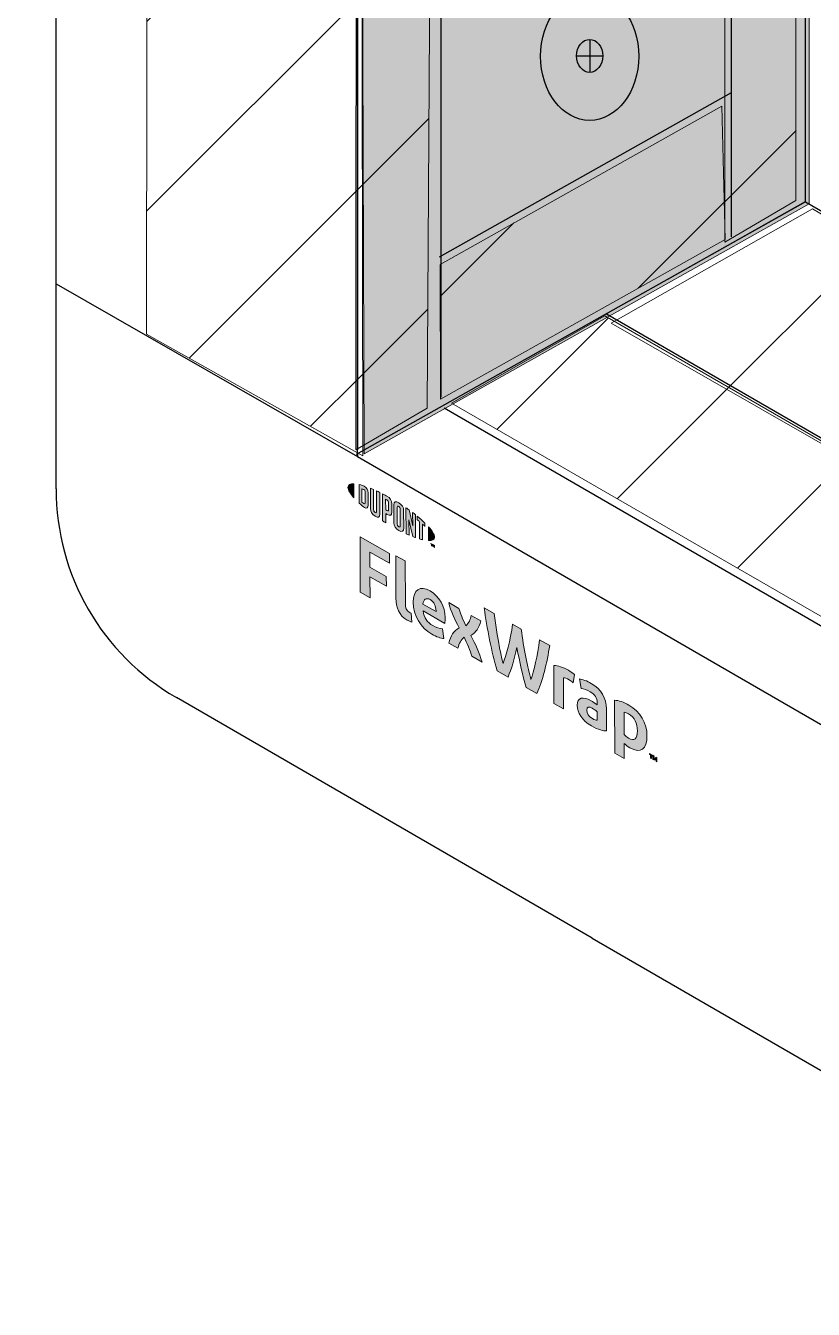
# Model space of a CAD drawing. Extents: x -1328 to 5679, y -4611 to 1603.
# Drawn here: x 4489.6 to 4548.4, y -2696.8 to -2601 of the extents above; entities that cross this region are included whole.
import ezdxf

# ---------------------------------------------------------------- set-up
doc = ezdxf.new("R2010")
doc.units = 0
doc.header["$MEASUREMENT"] = 0
for name, color, linetype, lineweight in [('G-ANNO-TTLB', 7, 'Continuous', 0), ('Layer 12', 7, 'Continuous', 0), ('TYVEK', 7, 'Continuous', 0)]:
    doc.layers.add(name, color=color, linetype=linetype, lineweight=lineweight)
pattern_1 = [(45, (0, 0), (-7.071067, 7.071069), [])]

# ---------------------------------------------------------------- blocks, each defined once
blk = doc.blocks.new('Block_166')
at = {"layer": 'TYVEK', "true_color": 0x003b71, "transparency": 33554687}
h = blk.add_hatch(color=156, dxfattribs=at)
h.dxf.hatch_style = 2
edge = h.paths.add_edge_path()
edge.add_spline(control_points=[(4514.596, -2643.265), (4514.596, -2643.265), (4514.586, -2639.124), (4514.586, -2639.124), (4514.586, -2639.124), (4516.771, -2640.379), (4516.771, -2640.379), (4516.771, -2640.379), (4516.773, -2641.1), (4516.773, -2641.1), (4516.773, -2641.1), (4515.321, -2640.267), (4515.321, -2640.267), (4515.321, -2640.267), (4515.324, -2641.391), (4515.324, -2641.391), (4515.324, -2641.391), (4516.545, -2642.092), (4516.545, -2642.092), (4516.545, -2642.092), (4516.547, -2642.814), (4516.547, -2642.814), (4516.547, -2642.814), (4515.326, -2642.113), (4515.326, -2642.113), (4515.326, -2642.113), (4515.33, -2643.686), (4515.33, -2643.686), (4515.33, -2643.686), (4514.596, -2643.265), (4514.596, -2643.265)], knot_values=[0, 0, 0, 0, 1, 1, 1, 2, 2, 2, 3, 3, 3, 4, 4, 4, 5, 5, 5, 6, 6, 6, 7, 7, 7, 8, 8, 8, 9, 9, 9, 10, 10, 10, 10], degree=3, periodic=0)
h = blk.add_hatch(color=156, dxfattribs=at)
h.dxf.hatch_style = 2
edge = h.paths.add_edge_path()
edge.add_spline(control_points=[(4517.969, -2644.109), (4517.97, -2644.428), (4518.042, -2644.641), (4518.247, -2644.759), (4518.298, -2644.788), (4518.35, -2644.812), (4518.396, -2644.826), (4518.396, -2644.826), (4518.449, -2645.5), (4518.449, -2645.5), (4518.351, -2645.468), (4518.192, -2645.401), (4518.09, -2645.342), (4517.5, -2645.003), (4517.263, -2644.424), (4517.261, -2643.714), (4517.261, -2643.714), (4517.253, -2640.555), (4517.253, -2640.555), (4517.253, -2640.555), (4517.961, -2640.914), (4517.961, -2640.914), (4517.961, -2640.914), (4517.969, -2644.109), (4517.969, -2644.109)], knot_values=[0, 0, 0, 0, 1, 1, 1, 2, 2, 2, 3, 3, 3, 4, 4, 4, 5, 5, 5, 6, 6, 6, 7, 7, 7, 8, 8, 8, 8], degree=3, periodic=0)
h = blk.add_hatch(color=156, dxfattribs=at)
h.dxf.hatch_style = 2
edge = h.paths.add_edge_path()
edge.add_spline(control_points=[(4519.28, -2644.159), (4519.28, -2644.159), (4520.255, -2644.718), (4520.255, -2644.718), (4520.255, -2644.718), (4520.255, -2644.647), (4520.255, -2644.647), (4520.254, -2644.316), (4520.1, -2643.985), (4519.818, -2643.823), (4519.52, -2643.652), (4519.326, -2643.783), (4519.28, -2644.159)], knot_values=[0, 0, 0, 0, 1, 1, 1, 2, 2, 2, 3, 3, 3, 4, 4, 4, 4], degree=3, periodic=0)
edge = h.paths.add_edge_path()
edge.add_spline(control_points=[(4520.839, -2646.719), (4520.614, -2646.708), (4520.28, -2646.599), (4519.942, -2646.405), (4519.116, -2645.931), (4518.55, -2645.003), (4518.548, -2644.021), (4518.545, -2643.081), (4519.062, -2642.739), (4519.816, -2643.172), (4520.488, -2643.558), (4520.931, -2644.362), (4520.933, -2645.154), (4520.933, -2645.332), (4520.923, -2645.48), (4520.913, -2645.592), (4520.913, -2645.592), (4519.292, -2644.661), (4519.292, -2644.661), (4519.36, -2645.173), (4519.601, -2645.524), (4520.012, -2645.76), (4520.263, -2645.904), (4520.504, -2645.978), (4520.725, -2645.998), (4520.725, -2645.998), (4520.839, -2646.719), (4520.839, -2646.719)], knot_values=[0, 0, 0, 0, 1, 1, 1, 2, 2, 2, 3, 3, 3, 4, 4, 4, 5, 5, 5, 6, 6, 6, 7, 7, 7, 8, 8, 8, 9, 9, 9, 9], degree=3, periodic=0)
h = blk.add_hatch(color=156, dxfattribs=at)
h.dxf.hatch_style = 2
edge = h.paths.add_edge_path()
edge.add_spline(control_points=[(4521.979, -2645.921), (4521.635, -2645.286), (4521.362, -2644.721), (4521.201, -2644.038), (4521.201, -2644.038), (4521.966, -2644.477), (4521.966, -2644.477), (4522.033, -2644.782), (4522.26, -2645.314), (4522.486, -2645.78), (4522.675, -2645.564), (4522.839, -2645.309), (4522.874, -2644.999), (4522.874, -2644.999), (4523.592, -2645.411), (4523.592, -2645.411), (4523.46, -2645.95), (4523.235, -2646.252), (4522.852, -2646.486), (4523.222, -2647.178), (4523.475, -2647.736), (4523.687, -2648.484), (4523.687, -2648.484), (4522.922, -2648.045), (4522.922, -2648.045), (4522.814, -2647.652), (4522.556, -2647.061), (4522.34, -2646.612), (4522.146, -2646.825), (4521.962, -2647.074), (4521.891, -2647.453), (4521.891, -2647.453), (4521.204, -2647.058), (4521.204, -2647.058), (4521.33, -2646.517), (4521.57, -2646.182), (4521.979, -2645.921)], knot_values=[0, 0, 0, 0, 1, 1, 1, 2, 2, 2, 3, 3, 3, 4, 4, 4, 5, 5, 5, 6, 6, 6, 7, 7, 7, 8, 8, 8, 9, 9, 9, 10, 10, 10, 11, 11, 11, 12, 12, 12, 12], degree=3, periodic=0)
h = blk.add_hatch(color=156, dxfattribs=at)
h.dxf.hatch_style = 2
edge = h.paths.add_edge_path()
edge.add_spline(control_points=[(4527.981, -2646.814), (4527.981, -2646.814), (4528.73, -2647.244), (4528.73, -2647.244), (4528.538, -2648.511), (4528.204, -2649.943), (4527.77, -2650.828), (4527.77, -2650.828), (4526.965, -2650.366), (4526.965, -2650.366), (4526.712, -2649.482), (4526.484, -2648.483), (4526.292, -2647.404), (4526.099, -2648.262), (4525.88, -2649.005), (4525.626, -2649.597), (4525.626, -2649.597), (4524.82, -2649.135), (4524.82, -2649.135), (4524.407, -2647.763), (4524.039, -2645.928), (4523.846, -2644.44), (4523.846, -2644.44), (4524.59, -2644.867), (4524.59, -2644.867), (4524.752, -2646.207), (4525.042, -2647.774), (4525.254, -2648.587), (4525.473, -2648.021), (4525.814, -2646.858), (4525.959, -2645.654), (4525.959, -2645.654), (4526.616, -2646.031), (4526.616, -2646.031), (4526.773, -2647.409), (4527.11, -2648.961), (4527.337, -2649.782), (4527.541, -2649.208), (4527.83, -2647.974), (4527.981, -2646.814)], knot_values=[0, 0, 0, 0, 1, 1, 1, 2, 2, 2, 3, 3, 3, 4, 4, 4, 5, 5, 5, 6, 6, 6, 7, 7, 7, 8, 8, 8, 9, 9, 9, 10, 10, 10, 11, 11, 11, 12, 12, 12, 13, 13, 13, 13], degree=3, periodic=0)
h = blk.add_hatch(color=156, dxfattribs=at)
h.dxf.hatch_style = 2
edge = h.paths.add_edge_path()
edge.add_spline(control_points=[(4530.123, -2649.089), (4530.307, -2649.195), (4530.482, -2649.319), (4530.584, -2649.408), (4530.584, -2649.408), (4530.483, -2650.017), (4530.483, -2650.017), (4530.396, -2649.932), (4530.288, -2649.858), (4530.181, -2649.796), (4529.991, -2649.687), (4529.863, -2649.655), (4529.755, -2649.652), (4529.755, -2649.652), (4529.761, -2651.971), (4529.761, -2651.971), (4529.761, -2651.971), (4529.053, -2651.565), (4529.053, -2651.565), (4529.053, -2651.565), (4529.046, -2648.731), (4529.046, -2648.731), (4529.322, -2648.73), (4529.753, -2648.877), (4530.123, -2649.089)], knot_values=[0, 0, 0, 0, 1, 1, 1, 2, 2, 2, 3, 3, 3, 4, 4, 4, 5, 5, 5, 6, 6, 6, 7, 7, 7, 8, 8, 8, 8], degree=3, periodic=0)
h = blk.add_hatch(color=156, dxfattribs=at)
h.dxf.hatch_style = 2
edge = h.paths.add_edge_path()
edge.add_spline(control_points=[(4532.278, -2652.82), (4532.278, -2652.82), (4532.277, -2652.187), (4532.277, -2652.187), (4532.159, -2652.089), (4532.035, -2652.001), (4531.912, -2651.93), (4531.676, -2651.795), (4531.492, -2651.795), (4531.493, -2652.073), (4531.493, -2652.322), (4531.647, -2652.54), (4531.919, -2652.696), (4532.073, -2652.785), (4532.201, -2652.823), (4532.278, -2652.82)], knot_values=[0, 0, 0, 0, 1, 1, 1, 2, 2, 2, 3, 3, 3, 4, 4, 4, 5, 5, 5, 5], degree=3, periodic=0)
edge = h.paths.add_edge_path()
edge.add_spline(control_points=[(4531.849, -2653.241), (4531.146, -2652.837), (4530.791, -2652.238), (4530.79, -2651.705), (4530.788, -2651.12), (4531.203, -2651.015), (4531.819, -2651.363), (4531.962, -2651.445), (4532.147, -2651.575), (4532.275, -2651.672), (4532.275, -2651.672), (4532.275, -2651.53), (4532.275, -2651.53), (4532.274, -2651.169), (4532.094, -2650.895), (4531.75, -2650.697), (4531.525, -2650.568), (4531.284, -2650.471), (4531.074, -2650.451), (4531.074, -2650.451), (4530.944, -2649.738), (4530.944, -2649.738), (4531.164, -2649.758), (4531.518, -2649.89), (4531.831, -2650.07), (4532.585, -2650.503), (4532.961, -2651.179), (4532.963, -2651.978), (4532.963, -2651.978), (4532.967, -2653.623), (4532.967, -2653.623), (4532.757, -2653.626), (4532.362, -2653.535), (4531.849, -2653.241)], knot_values=[0, 0, 0, 0, 1, 1, 1, 2, 2, 2, 3, 3, 3, 4, 4, 4, 5, 5, 5, 6, 6, 6, 7, 7, 7, 8, 8, 8, 9, 9, 9, 10, 10, 10, 11, 11, 11, 11], degree=3, periodic=0)
h = blk.add_hatch(color=156, dxfattribs=at)
h.dxf.hatch_style = 2
edge = h.paths.add_edge_path()
edge.add_spline(control_points=[(4534.612, -2654.154), (4535.064, -2654.413), (4535.273, -2654.214), (4535.272, -2653.605), (4535.271, -2653.073), (4535.075, -2652.606), (4534.608, -2652.338), (4534.48, -2652.264), (4534.387, -2652.241), (4534.28, -2652.226), (4534.28, -2652.226), (4534.284, -2653.883), (4534.284, -2653.883), (4534.381, -2653.986), (4534.464, -2654.068), (4534.612, -2654.154)], knot_values=[0, 0, 0, 0, 1, 1, 1, 2, 2, 2, 3, 3, 3, 4, 4, 4, 5, 5, 5, 5], degree=3, periodic=0)
edge = h.paths.add_edge_path()
edge.add_spline(control_points=[(4534.717, -2654.875), (4534.537, -2654.772), (4534.414, -2654.678), (4534.285, -2654.551), (4534.285, -2654.551), (4534.288, -2655.675), (4534.288, -2655.675), (4534.288, -2655.675), (4533.585, -2655.272), (4533.585, -2655.272), (4533.585, -2655.272), (4533.576, -2651.326), (4533.576, -2651.326), (4533.868, -2651.34), (4534.278, -2651.475), (4534.642, -2651.684), (4535.484, -2652.167), (4535.988, -2653.047), (4535.99, -2653.994), (4535.992, -2654.964), (4535.517, -2655.335), (4534.717, -2654.875)], knot_values=[0, 0, 0, 0, 1, 1, 1, 2, 2, 2, 3, 3, 3, 4, 4, 4, 5, 5, 5, 6, 6, 6, 7, 7, 7, 7], degree=3, periodic=0)
h = blk.add_hatch(color=156, dxfattribs=at)
h.dxf.hatch_style = 2
edge = h.paths.add_edge_path()
edge.add_spline(control_points=[(4536.498, -2655.48), (4536.525, -2655.568), (4536.549, -2655.634), (4536.58, -2655.705), (4536.61, -2655.669), (4536.632, -2655.629), (4536.657, -2655.572), (4536.657, -2655.572), (4536.731, -2655.614), (4536.731, -2655.614), (4536.731, -2655.614), (4536.732, -2655.92), (4536.732, -2655.92), (4536.732, -2655.92), (4536.667, -2655.883), (4536.667, -2655.883), (4536.667, -2655.883), (4536.667, -2655.742), (4536.667, -2655.742), (4536.667, -2655.742), (4536.67, -2655.696), (4536.67, -2655.696), (4536.649, -2655.73), (4536.625, -2655.764), (4536.604, -2655.791), (4536.604, -2655.791), (4536.554, -2655.762), (4536.554, -2655.762), (4536.532, -2655.71), (4536.507, -2655.647), (4536.486, -2655.588), (4536.486, -2655.588), (4536.489, -2655.64), (4536.489, -2655.64), (4536.489, -2655.64), (4536.489, -2655.781), (4536.489, -2655.781), (4536.489, -2655.781), (4536.425, -2655.744), (4536.425, -2655.744), (4536.425, -2655.744), (4536.424, -2655.438), (4536.424, -2655.438), (4536.424, -2655.438), (4536.498, -2655.48), (4536.498, -2655.48)], knot_values=[0, 0, 0, 0, 1, 1, 1, 2, 2, 2, 3, 3, 3, 4, 4, 4, 5, 5, 5, 6, 6, 6, 7, 7, 7, 8, 8, 8, 9, 9, 9, 10, 10, 10, 11, 11, 11, 12, 12, 12, 13, 13, 13, 14, 14, 14, 15, 15, 15, 15], degree=3, periodic=0)
edge = h.paths.add_edge_path()
edge.add_spline(control_points=[(4536.252, -2655.407), (4536.252, -2655.407), (4536.181, -2655.366), (4536.181, -2655.366), (4536.181, -2655.366), (4536.181, -2655.298), (4536.181, -2655.298), (4536.181, -2655.298), (4536.395, -2655.421), (4536.395, -2655.421), (4536.395, -2655.421), (4536.395, -2655.489), (4536.395, -2655.489), (4536.395, -2655.489), (4536.324, -2655.448), (4536.324, -2655.448), (4536.324, -2655.448), (4536.324, -2655.686), (4536.324, -2655.686), (4536.324, -2655.686), (4536.253, -2655.645), (4536.253, -2655.645), (4536.253, -2655.645), (4536.252, -2655.407), (4536.252, -2655.407)], knot_values=[0, 0, 0, 0, 1, 1, 1, 2, 2, 2, 3, 3, 3, 4, 4, 4, 5, 5, 5, 6, 6, 6, 7, 7, 7, 8, 8, 8, 8], degree=3, periodic=0)
at = {"layer": 'TYVEK'}
for points, knots in [([(4514.596, -2643.265), (4514.596, -2643.265), (4514.586, -2639.124), (4514.586, -2639.124), (4514.586, -2639.124), (4516.771, -2640.379), (4516.771, -2640.379), (4516.771, -2640.379), (4516.773, -2641.1), (4516.773, -2641.1), (4516.773, -2641.1), (4515.321, -2640.267), (4515.321, -2640.267), (4515.321, -2640.267), (4515.324, -2641.391), (4515.324, -2641.391), (4515.324, -2641.391), (4516.545, -2642.092), (4516.545, -2642.092), (4516.545, -2642.092), (4516.547, -2642.814), (4516.547, -2642.814), (4516.547, -2642.814), (4515.326, -2642.113), (4515.326, -2642.113), (4515.326, -2642.113), (4515.33, -2643.686), (4515.33, -2643.686), (4515.33, -2643.686), (4514.596, -2643.265), (4514.596, -2643.265)], [0, 0, 0, 0, 1, 1, 1, 2, 2, 2, 3, 3, 3, 4, 4, 4, 5, 5, 5, 6, 6, 6, 7, 7, 7, 8, 8, 8, 9, 9, 9, 10, 10, 10, 10]), ([(4517.969, -2644.109), (4517.97, -2644.428), (4518.042, -2644.641), (4518.247, -2644.759), (4518.298, -2644.788), (4518.35, -2644.812), (4518.396, -2644.826), (4518.396, -2644.826), (4518.449, -2645.5), (4518.449, -2645.5), (4518.351, -2645.468), (4518.192, -2645.401), (4518.09, -2645.342), (4517.5, -2645.003), (4517.263, -2644.424), (4517.261, -2643.714), (4517.261, -2643.714), (4517.253, -2640.555), (4517.253, -2640.555), (4517.253, -2640.555), (4517.961, -2640.914), (4517.961, -2640.914), (4517.961, -2640.914), (4517.969, -2644.109), (4517.969, -2644.109)], [0, 0, 0, 0, 1, 1, 1, 2, 2, 2, 3, 3, 3, 4, 4, 4, 5, 5, 5, 6, 6, 6, 7, 7, 7, 8, 8, 8, 8]), ([(4520.839, -2646.719), (4520.614, -2646.708), (4520.28, -2646.599), (4519.942, -2646.405), (4519.116, -2645.931), (4518.55, -2645.003), (4518.548, -2644.021), (4518.545, -2643.081), (4519.062, -2642.739), (4519.816, -2643.172), (4520.488, -2643.558), (4520.931, -2644.362), (4520.933, -2645.154), (4520.933, -2645.332), (4520.923, -2645.48), (4520.913, -2645.592), (4520.913, -2645.592), (4519.292, -2644.661), (4519.292, -2644.661), (4519.36, -2645.173), (4519.601, -2645.524), (4520.012, -2645.76), (4520.263, -2645.904), (4520.504, -2645.978), (4520.725, -2645.998), (4520.725, -2645.998), (4520.839, -2646.719), (4520.839, -2646.719)], [0, 0, 0, 0, 1, 1, 1, 2, 2, 2, 3, 3, 3, 4, 4, 4, 5, 5, 5, 6, 6, 6, 7, 7, 7, 8, 8, 8, 9, 9, 9, 9]), ([(4519.28, -2644.159), (4519.28, -2644.159), (4520.255, -2644.718), (4520.255, -2644.718), (4520.255, -2644.718), (4520.255, -2644.647), (4520.255, -2644.647), (4520.254, -2644.316), (4520.1, -2643.985), (4519.818, -2643.823), (4519.52, -2643.652), (4519.326, -2643.783), (4519.28, -2644.159)], [0, 0, 0, 0, 1, 1, 1, 2, 2, 2, 3, 3, 3, 4, 4, 4, 4]), ([(4521.979, -2645.921), (4521.635, -2645.286), (4521.362, -2644.721), (4521.201, -2644.038), (4521.201, -2644.038), (4521.966, -2644.477), (4521.966, -2644.477), (4522.033, -2644.782), (4522.26, -2645.314), (4522.486, -2645.78), (4522.675, -2645.564), (4522.839, -2645.309), (4522.874, -2644.999), (4522.874, -2644.999), (4523.592, -2645.411), (4523.592, -2645.411), (4523.46, -2645.95), (4523.235, -2646.252), (4522.852, -2646.486), (4523.222, -2647.178), (4523.475, -2647.736), (4523.687, -2648.484), (4523.687, -2648.484), (4522.922, -2648.045), (4522.922, -2648.045), (4522.814, -2647.652), (4522.556, -2647.061), (4522.34, -2646.612), (4522.146, -2646.825), (4521.962, -2647.074), (4521.891, -2647.453), (4521.891, -2647.453), (4521.204, -2647.058), (4521.204, -2647.058), (4521.33, -2646.517), (4521.57, -2646.182), (4521.979, -2645.921)], [0, 0, 0, 0, 1, 1, 1, 2, 2, 2, 3, 3, 3, 4, 4, 4, 5, 5, 5, 6, 6, 6, 7, 7, 7, 8, 8, 8, 9, 9, 9, 10, 10, 10, 11, 11, 11, 12, 12, 12, 12]), ([(4527.981, -2646.814), (4527.981, -2646.814), (4528.73, -2647.244), (4528.73, -2647.244), (4528.538, -2648.511), (4528.204, -2649.943), (4527.77, -2650.828), (4527.77, -2650.828), (4526.965, -2650.366), (4526.965, -2650.366), (4526.712, -2649.482), (4526.484, -2648.483), (4526.292, -2647.404), (4526.099, -2648.262), (4525.88, -2649.005), (4525.626, -2649.597), (4525.626, -2649.597), (4524.82, -2649.135), (4524.82, -2649.135), (4524.407, -2647.763), (4524.039, -2645.928), (4523.846, -2644.44), (4523.846, -2644.44), (4524.59, -2644.867), (4524.59, -2644.867), (4524.752, -2646.207), (4525.042, -2647.774), (4525.254, -2648.587), (4525.473, -2648.021), (4525.814, -2646.858), (4525.959, -2645.654), (4525.959, -2645.654), (4526.616, -2646.031), (4526.616, -2646.031), (4526.773, -2647.409), (4527.11, -2648.961), (4527.337, -2649.782), (4527.541, -2649.208), (4527.83, -2647.974), (4527.981, -2646.814)], [0, 0, 0, 0, 1, 1, 1, 2, 2, 2, 3, 3, 3, 4, 4, 4, 5, 5, 5, 6, 6, 6, 7, 7, 7, 8, 8, 8, 9, 9, 9, 10, 10, 10, 11, 11, 11, 12, 12, 12, 13, 13, 13, 13]), ([(4530.123, -2649.089), (4530.307, -2649.195), (4530.482, -2649.319), (4530.584, -2649.408), (4530.584, -2649.408), (4530.483, -2650.017), (4530.483, -2650.017), (4530.396, -2649.932), (4530.288, -2649.858), (4530.181, -2649.796), (4529.991, -2649.687), (4529.863, -2649.655), (4529.755, -2649.652), (4529.755, -2649.652), (4529.761, -2651.971), (4529.761, -2651.971), (4529.761, -2651.971), (4529.053, -2651.565), (4529.053, -2651.565), (4529.053, -2651.565), (4529.046, -2648.731), (4529.046, -2648.731), (4529.322, -2648.73), (4529.753, -2648.877), (4530.123, -2649.089)], [0, 0, 0, 0, 1, 1, 1, 2, 2, 2, 3, 3, 3, 4, 4, 4, 5, 5, 5, 6, 6, 6, 7, 7, 7, 8, 8, 8, 8]), ([(4531.849, -2653.241), (4531.146, -2652.837), (4530.791, -2652.238), (4530.79, -2651.705), (4530.788, -2651.12), (4531.203, -2651.015), (4531.819, -2651.363), (4531.962, -2651.445), (4532.147, -2651.575), (4532.275, -2651.672), (4532.275, -2651.672), (4532.275, -2651.53), (4532.275, -2651.53), (4532.274, -2651.169), (4532.094, -2650.895), (4531.75, -2650.697), (4531.525, -2650.568), (4531.284, -2650.471), (4531.074, -2650.451), (4531.074, -2650.451), (4530.944, -2649.738), (4530.944, -2649.738), (4531.164, -2649.758), (4531.518, -2649.89), (4531.831, -2650.07), (4532.585, -2650.503), (4532.961, -2651.179), (4532.963, -2651.978), (4532.963, -2651.978), (4532.967, -2653.623), (4532.967, -2653.623), (4532.757, -2653.626), (4532.362, -2653.535), (4531.849, -2653.241)], [0, 0, 0, 0, 1, 1, 1, 2, 2, 2, 3, 3, 3, 4, 4, 4, 5, 5, 5, 6, 6, 6, 7, 7, 7, 8, 8, 8, 9, 9, 9, 10, 10, 10, 11, 11, 11, 11]), ([(4532.278, -2652.82), (4532.278, -2652.82), (4532.277, -2652.187), (4532.277, -2652.187), (4532.159, -2652.089), (4532.035, -2652.001), (4531.912, -2651.93), (4531.676, -2651.795), (4531.492, -2651.795), (4531.493, -2652.073), (4531.493, -2652.322), (4531.647, -2652.54), (4531.919, -2652.696), (4532.073, -2652.785), (4532.201, -2652.823), (4532.278, -2652.82)], [0, 0, 0, 0, 1, 1, 1, 2, 2, 2, 3, 3, 3, 4, 4, 4, 5, 5, 5, 5]), ([(4534.717, -2654.875), (4534.537, -2654.772), (4534.414, -2654.678), (4534.285, -2654.551), (4534.285, -2654.551), (4534.288, -2655.675), (4534.288, -2655.675), (4534.288, -2655.675), (4533.585, -2655.272), (4533.585, -2655.272), (4533.585, -2655.272), (4533.576, -2651.326), (4533.576, -2651.326), (4533.868, -2651.34), (4534.278, -2651.475), (4534.642, -2651.684), (4535.484, -2652.167), (4535.988, -2653.047), (4535.99, -2653.994), (4535.992, -2654.964), (4535.517, -2655.335), (4534.717, -2654.875)], [0, 0, 0, 0, 1, 1, 1, 2, 2, 2, 3, 3, 3, 4, 4, 4, 5, 5, 5, 6, 6, 6, 7, 7, 7, 7]), ([(4534.612, -2654.154), (4535.064, -2654.413), (4535.273, -2654.214), (4535.272, -2653.605), (4535.271, -2653.073), (4535.075, -2652.606), (4534.608, -2652.338), (4534.48, -2652.264), (4534.387, -2652.241), (4534.28, -2652.226), (4534.28, -2652.226), (4534.284, -2653.883), (4534.284, -2653.883), (4534.381, -2653.986), (4534.464, -2654.068), (4534.612, -2654.154)], [0, 0, 0, 0, 1, 1, 1, 2, 2, 2, 3, 3, 3, 4, 4, 4, 5, 5, 5, 5]), ([(4536.252, -2655.407), (4536.252, -2655.407), (4536.181, -2655.366), (4536.181, -2655.366), (4536.181, -2655.366), (4536.181, -2655.298), (4536.181, -2655.298), (4536.181, -2655.298), (4536.395, -2655.421), (4536.395, -2655.421), (4536.395, -2655.421), (4536.395, -2655.489), (4536.395, -2655.489), (4536.395, -2655.489), (4536.324, -2655.448), (4536.324, -2655.448), (4536.324, -2655.448), (4536.324, -2655.686), (4536.324, -2655.686), (4536.324, -2655.686), (4536.253, -2655.645), (4536.253, -2655.645), (4536.253, -2655.645), (4536.252, -2655.407), (4536.252, -2655.407)], [0, 0, 0, 0, 1, 1, 1, 2, 2, 2, 3, 3, 3, 4, 4, 4, 5, 5, 5, 6, 6, 6, 7, 7, 7, 8, 8, 8, 8]), ([(4536.498, -2655.48), (4536.525, -2655.568), (4536.549, -2655.634), (4536.58, -2655.705), (4536.61, -2655.669), (4536.632, -2655.629), (4536.657, -2655.572), (4536.657, -2655.572), (4536.731, -2655.614), (4536.731, -2655.614), (4536.731, -2655.614), (4536.732, -2655.92), (4536.732, -2655.92), (4536.732, -2655.92), (4536.667, -2655.883), (4536.667, -2655.883), (4536.667, -2655.883), (4536.667, -2655.742), (4536.667, -2655.742), (4536.667, -2655.742), (4536.67, -2655.696), (4536.67, -2655.696), (4536.649, -2655.73), (4536.625, -2655.764), (4536.604, -2655.791), (4536.604, -2655.791), (4536.554, -2655.762), (4536.554, -2655.762), (4536.532, -2655.71), (4536.507, -2655.647), (4536.486, -2655.588), (4536.486, -2655.588), (4536.489, -2655.64), (4536.489, -2655.64), (4536.489, -2655.64), (4536.489, -2655.781), (4536.489, -2655.781), (4536.489, -2655.781), (4536.425, -2655.744), (4536.425, -2655.744), (4536.425, -2655.744), (4536.424, -2655.438), (4536.424, -2655.438), (4536.424, -2655.438), (4536.498, -2655.48), (4536.498, -2655.48)], [0, 0, 0, 0, 1, 1, 1, 2, 2, 2, 3, 3, 3, 4, 4, 4, 5, 5, 5, 6, 6, 6, 7, 7, 7, 8, 8, 8, 9, 9, 9, 10, 10, 10, 11, 11, 11, 12, 12, 12, 13, 13, 13, 14, 14, 14, 15, 15, 15, 15])]:
    blk.add_open_spline(points, degree=3, knots=knots, dxfattribs=at)
blk = doc.blocks.new('Block_167')
at = {"layer": 'TYVEK', "true_color": 0x003b71, "transparency": 33554687}
h = blk.add_hatch(color=156, dxfattribs=at)
h.dxf.hatch_style = 2
edge = h.paths.add_edge_path()
edge.add_spline(control_points=[(4513.683, -2635.446), (4513.684, -2635.636), (4513.845, -2635.907), (4514.125, -2636.22), (4514.125, -2636.22), (4514.122, -2635.181), (4514.122, -2635.181), (4513.843, -2635.172), (4513.683, -2635.257), (4513.683, -2635.446)], knot_values=[0, 0, 0, 0, 1, 1, 1, 2, 2, 2, 3, 3, 3, 3], degree=3, periodic=0)
h = blk.add_hatch(color=156, dxfattribs=at)
h.dxf.hatch_style = 2
edge = h.paths.add_edge_path()
edge.add_spline(control_points=[(4514.965, -2636.606), (4514.965, -2636.685), (4514.923, -2636.688), (4514.874, -2636.66), (4514.835, -2636.637), (4514.775, -2636.587), (4514.727, -2636.544), (4514.727, -2636.544), (4514.724, -2635.55), (4514.724, -2635.55), (4514.773, -2635.563), (4514.833, -2635.581), (4514.871, -2635.603), (4514.921, -2635.632), (4514.962, -2635.682), (4514.963, -2635.762), (4514.963, -2635.762), (4514.965, -2636.606), (4514.965, -2636.606)], knot_values=[0, 0, 0, 0, 1, 1, 1, 2, 2, 2, 3, 3, 3, 4, 4, 4, 5, 5, 5, 6, 6, 6, 6], degree=3, periodic=0)
edge = h.paths.add_edge_path()
edge.add_spline(control_points=[(4514.903, -2635.362), (4514.825, -2635.317), (4514.712, -2635.279), (4514.509, -2635.234), (4514.509, -2635.234), (4514.512, -2636.612), (4514.512, -2636.612), (4514.691, -2636.778), (4514.829, -2636.893), (4514.907, -2636.938), (4515.087, -2637.041), (4515.188, -2636.973), (4515.188, -2636.769), (4515.188, -2636.769), (4515.185, -2635.854), (4515.185, -2635.854), (4515.185, -2635.65), (4515.083, -2635.465), (4514.903, -2635.362)], knot_values=[0, 0, 0, 0, 1, 1, 1, 2, 2, 2, 3, 3, 3, 4, 4, 4, 5, 5, 5, 6, 6, 6, 6], degree=3, periodic=0)
h = blk.add_hatch(color=156, dxfattribs=at)
h.dxf.hatch_style = 2
edge = h.paths.add_edge_path()
edge.add_spline(control_points=[(4515.815, -2637.255), (4515.816, -2637.335), (4515.792, -2637.372), (4515.706, -2637.31), (4515.621, -2637.25), (4515.598, -2637.195), (4515.598, -2637.101), (4515.598, -2637.101), (4515.594, -2635.601), (4515.594, -2635.601), (4515.538, -2635.576), (4515.412, -2635.524), (4515.358, -2635.502), (4515.358, -2635.502), (4515.362, -2637.019), (4515.362, -2637.019), (4515.363, -2637.261), (4515.465, -2637.414), (4515.706, -2637.584), (4515.927, -2637.74), (4516.062, -2637.689), (4516.061, -2637.42), (4516.061, -2637.42), (4516.057, -2635.818), (4516.057, -2635.818), (4516.011, -2635.794), (4515.86, -2635.722), (4515.812, -2635.7), (4515.812, -2635.7), (4515.815, -2637.255), (4515.815, -2637.255)], knot_values=[0, 0, 0, 0, 1, 1, 1, 2, 2, 2, 3, 3, 3, 4, 4, 4, 5, 5, 5, 6, 6, 6, 7, 7, 7, 8, 8, 8, 9, 9, 9, 10, 10, 10, 10], degree=3, periodic=0)
h = blk.add_hatch(color=156, dxfattribs=at)
h.dxf.hatch_style = 2
edge = h.paths.add_edge_path()
edge.add_spline(control_points=[(4516.71, -2637.111), (4516.71, -2637.198), (4516.684, -2637.227), (4516.584, -2637.17), (4516.584, -2637.17), (4516.498, -2637.12), (4516.498, -2637.12), (4516.498, -2637.12), (4516.496, -2636.324), (4516.496, -2636.324), (4516.534, -2636.344), (4516.555, -2636.355), (4516.578, -2636.368), (4516.686, -2636.43), (4516.709, -2636.49), (4516.709, -2636.579), (4516.709, -2636.579), (4516.71, -2637.111), (4516.71, -2637.111)], knot_values=[0, 0, 0, 0, 1, 1, 1, 2, 2, 2, 3, 3, 3, 4, 4, 4, 5, 5, 5, 6, 6, 6, 6], degree=3, periodic=0)
edge = h.paths.add_edge_path()
edge.add_spline(control_points=[(4516.591, -2636.095), (4516.549, -2636.07), (4516.393, -2635.987), (4516.249, -2635.914), (4516.249, -2635.914), (4516.254, -2637.932), (4516.254, -2637.932), (4516.303, -2637.963), (4516.431, -2638.045), (4516.5, -2638.086), (4516.5, -2638.086), (4516.499, -2637.401), (4516.499, -2637.401), (4516.499, -2637.401), (4516.595, -2637.456), (4516.595, -2637.456), (4516.852, -2637.603), (4516.959, -2637.531), (4516.959, -2637.275), (4516.959, -2637.275), (4516.957, -2636.68), (4516.957, -2636.68), (4516.956, -2636.429), (4516.836, -2636.235), (4516.591, -2636.095)], knot_values=[0, 0, 0, 0, 1, 1, 1, 2, 2, 2, 3, 3, 3, 4, 4, 4, 5, 5, 5, 6, 6, 6, 7, 7, 7, 8, 8, 8, 8], degree=3, periodic=0)
h = blk.add_hatch(color=156, dxfattribs=at)
h.dxf.hatch_style = 2
edge = h.paths.add_edge_path()
edge.add_spline(control_points=[(4517.59, -2638.32), (4517.59, -2638.4), (4517.567, -2638.428), (4517.48, -2638.381), (4517.391, -2638.333), (4517.366, -2638.274), (4517.366, -2638.192), (4517.366, -2638.192), (4517.363, -2636.933), (4517.363, -2636.933), (4517.363, -2636.851), (4517.387, -2636.819), (4517.477, -2636.873), (4517.564, -2636.926), (4517.587, -2636.982), (4517.587, -2637.062), (4517.587, -2637.062), (4517.59, -2638.32), (4517.59, -2638.32)], knot_values=[0, 0, 0, 0, 1, 1, 1, 2, 2, 2, 3, 3, 3, 4, 4, 4, 5, 5, 5, 6, 6, 6, 6], degree=3, periodic=0)
edge = h.paths.add_edge_path()
edge.add_spline(control_points=[(4517.476, -2636.591), (4517.248, -2636.448), (4517.113, -2636.486), (4517.113, -2636.752), (4517.113, -2636.752), (4517.116, -2638.072), (4517.116, -2638.072), (4517.117, -2638.352), (4517.24, -2638.538), (4517.481, -2638.664), (4517.717, -2638.788), (4517.839, -2638.755), (4517.839, -2638.457), (4517.839, -2638.457), (4517.836, -2637.197), (4517.836, -2637.197), (4517.835, -2636.912), (4517.723, -2636.747), (4517.476, -2636.591)], knot_values=[0, 0, 0, 0, 1, 1, 1, 2, 2, 2, 3, 3, 3, 4, 4, 4, 5, 5, 5, 6, 6, 6, 6], degree=3, periodic=0)
h = blk.add_hatch(color=156, dxfattribs=at)
h.dxf.hatch_style = 2
edge = h.paths.add_edge_path()
edge.add_spline(control_points=[(4518.52, -2638.313), (4518.52, -2638.313), (4518.245, -2637.13), (4518.245, -2637.13), (4518.17, -2637.076), (4518.081, -2637.013), (4518.011, -2636.966), (4518.011, -2636.966), (4518.016, -2638.903), (4518.016, -2638.903), (4518.065, -2638.926), (4518.189, -2638.981), (4518.253, -2639.008), (4518.253, -2639.008), (4518.23, -2637.856), (4518.23, -2637.856), (4518.23, -2637.856), (4518.522, -2639.118), (4518.522, -2639.118), (4518.583, -2639.142), (4518.673, -2639.176), (4518.732, -2639.196), (4518.732, -2639.196), (4518.727, -2637.495), (4518.727, -2637.495), (4518.666, -2637.445), (4518.554, -2637.359), (4518.5, -2637.319), (4518.5, -2637.319), (4518.52, -2638.313), (4518.52, -2638.313)], knot_values=[0, 0, 0, 0, 1, 1, 1, 2, 2, 2, 3, 3, 3, 4, 4, 4, 5, 5, 5, 6, 6, 6, 7, 7, 7, 8, 8, 8, 9, 9, 9, 10, 10, 10, 10], degree=3, periodic=0)
h = blk.add_hatch(color=156, dxfattribs=at)
h.dxf.hatch_style = 2
edge = h.paths.add_edge_path()
edge.add_spline(control_points=[(4518.85, -2637.862), (4518.911, -2637.91), (4518.971, -2637.958), (4519.029, -2638.006), (4519.029, -2638.006), (4519.032, -2639.294), (4519.032, -2639.294), (4519.086, -2639.311), (4519.186, -2639.338), (4519.252, -2639.353), (4519.252, -2639.353), (4519.25, -2638.194), (4519.25, -2638.194), (4519.314, -2638.249), (4519.374, -2638.303), (4519.429, -2638.353), (4519.429, -2638.353), (4519.428, -2638.105), (4519.428, -2638.105), (4519.254, -2637.935), (4519.068, -2637.771), (4518.849, -2637.593), (4518.849, -2637.593), (4518.85, -2637.862), (4518.85, -2637.862)], knot_values=[0, 0, 0, 0, 1, 1, 1, 2, 2, 2, 3, 3, 3, 4, 4, 4, 5, 5, 5, 6, 6, 6, 7, 7, 7, 8, 8, 8, 8], degree=3, periodic=0)
h = blk.add_hatch(color=156, dxfattribs=at)
h.dxf.hatch_style = 2
edge = h.paths.add_edge_path()
edge.add_spline(control_points=[(4520.135, -2639.149), (4520.135, -2639.34), (4519.975, -2639.426), (4519.696, -2639.419), (4519.696, -2639.419), (4519.693, -2638.378), (4519.693, -2638.378), (4519.973, -2638.691), (4520.134, -2638.961), (4520.135, -2639.149)], knot_values=[0, 0, 0, 0, 1, 1, 1, 2, 2, 2, 3, 3, 3, 3], degree=3, periodic=0)
h = blk.add_hatch(color=156, dxfattribs=at)
h.dxf.hatch_style = 2
edge = h.paths.add_edge_path()
edge.add_spline(control_points=[(4520.005, -2639.7), (4520.005, -2639.7), (4520.032, -2639.715), (4520.032, -2639.715), (4520.032, -2639.715), (4520.071, -2639.809), (4520.071, -2639.809), (4520.071, -2639.809), (4520.11, -2639.76), (4520.11, -2639.76), (4520.11, -2639.76), (4520.136, -2639.775), (4520.136, -2639.775), (4520.136, -2639.775), (4520.136, -2639.925), (4520.136, -2639.925), (4520.136, -2639.925), (4520.112, -2639.911), (4520.112, -2639.911), (4520.112, -2639.911), (4520.112, -2639.805), (4520.112, -2639.805), (4520.112, -2639.805), (4520.072, -2639.853), (4520.072, -2639.853), (4520.072, -2639.853), (4520.07, -2639.852), (4520.07, -2639.852), (4520.07, -2639.852), (4520.029, -2639.757), (4520.029, -2639.757), (4520.029, -2639.757), (4520.03, -2639.864), (4520.03, -2639.864), (4520.03, -2639.864), (4520.006, -2639.85), (4520.006, -2639.85), (4520.006, -2639.85), (4520.005, -2639.7), (4520.005, -2639.7)], knot_values=[0, 0, 0, 0, 1, 1, 1, 2, 2, 2, 3, 3, 3, 4, 4, 4, 5, 5, 5, 6, 6, 6, 7, 7, 7, 8, 8, 8, 9, 9, 9, 10, 10, 10, 11, 11, 11, 12, 12, 12, 13, 13, 13, 13], degree=3, periodic=0)
edge = h.paths.add_edge_path()
edge.add_spline(control_points=[(4519.912, -2639.673), (4519.912, -2639.673), (4519.872, -2639.65), (4519.872, -2639.65), (4519.872, -2639.65), (4519.872, -2639.624), (4519.872, -2639.624), (4519.872, -2639.624), (4519.977, -2639.684), (4519.977, -2639.684), (4519.977, -2639.684), (4519.977, -2639.71), (4519.977, -2639.71), (4519.977, -2639.71), (4519.937, -2639.687), (4519.937, -2639.687), (4519.937, -2639.687), (4519.938, -2639.811), (4519.938, -2639.811), (4519.938, -2639.811), (4519.913, -2639.797), (4519.913, -2639.797), (4519.913, -2639.797), (4519.912, -2639.673), (4519.912, -2639.673)], knot_values=[0, 0, 0, 0, 1, 1, 1, 2, 2, 2, 3, 3, 3, 4, 4, 4, 5, 5, 5, 6, 6, 6, 7, 7, 7, 8, 8, 8, 8], degree=3, periodic=0)
at = {"layer": 'TYVEK'}
for points, knots in [([(4513.683, -2635.446), (4513.684, -2635.636), (4513.845, -2635.907), (4514.125, -2636.22), (4514.125, -2636.22), (4514.122, -2635.181), (4514.122, -2635.181), (4513.843, -2635.172), (4513.683, -2635.257), (4513.683, -2635.446)], [0, 0, 0, 0, 1, 1, 1, 2, 2, 2, 3, 3, 3, 3]), ([(4514.903, -2635.362), (4514.825, -2635.317), (4514.712, -2635.279), (4514.509, -2635.234), (4514.509, -2635.234), (4514.512, -2636.612), (4514.512, -2636.612), (4514.691, -2636.778), (4514.829, -2636.893), (4514.907, -2636.938), (4515.087, -2637.041), (4515.188, -2636.973), (4515.188, -2636.769), (4515.188, -2636.769), (4515.185, -2635.854), (4515.185, -2635.854), (4515.185, -2635.65), (4515.083, -2635.465), (4514.903, -2635.362)], [0, 0, 0, 0, 1, 1, 1, 2, 2, 2, 3, 3, 3, 4, 4, 4, 5, 5, 5, 6, 6, 6, 6]), ([(4514.965, -2636.606), (4514.965, -2636.685), (4514.923, -2636.688), (4514.874, -2636.66), (4514.835, -2636.637), (4514.775, -2636.587), (4514.727, -2636.544), (4514.727, -2636.544), (4514.724, -2635.55), (4514.724, -2635.55), (4514.773, -2635.563), (4514.833, -2635.581), (4514.871, -2635.603), (4514.921, -2635.632), (4514.962, -2635.682), (4514.963, -2635.762), (4514.963, -2635.762), (4514.965, -2636.606), (4514.965, -2636.606)], [0, 0, 0, 0, 1, 1, 1, 2, 2, 2, 3, 3, 3, 4, 4, 4, 5, 5, 5, 6, 6, 6, 6]), ([(4515.815, -2637.255), (4515.816, -2637.335), (4515.792, -2637.372), (4515.706, -2637.31), (4515.621, -2637.25), (4515.598, -2637.195), (4515.598, -2637.101), (4515.598, -2637.101), (4515.594, -2635.601), (4515.594, -2635.601), (4515.538, -2635.576), (4515.412, -2635.524), (4515.358, -2635.502), (4515.358, -2635.502), (4515.362, -2637.019), (4515.362, -2637.019), (4515.363, -2637.261), (4515.465, -2637.414), (4515.706, -2637.584), (4515.927, -2637.74), (4516.062, -2637.689), (4516.061, -2637.42), (4516.061, -2637.42), (4516.057, -2635.818), (4516.057, -2635.818), (4516.011, -2635.794), (4515.86, -2635.722), (4515.812, -2635.7), (4515.812, -2635.7), (4515.815, -2637.255), (4515.815, -2637.255)], [0, 0, 0, 0, 1, 1, 1, 2, 2, 2, 3, 3, 3, 4, 4, 4, 5, 5, 5, 6, 6, 6, 7, 7, 7, 8, 8, 8, 9, 9, 9, 10, 10, 10, 10]), ([(4516.591, -2636.095), (4516.549, -2636.07), (4516.393, -2635.987), (4516.249, -2635.914), (4516.249, -2635.914), (4516.254, -2637.932), (4516.254, -2637.932), (4516.303, -2637.963), (4516.431, -2638.045), (4516.5, -2638.086), (4516.5, -2638.086), (4516.499, -2637.401), (4516.499, -2637.401), (4516.499, -2637.401), (4516.595, -2637.456), (4516.595, -2637.456), (4516.852, -2637.603), (4516.959, -2637.531), (4516.959, -2637.275), (4516.959, -2637.275), (4516.957, -2636.68), (4516.957, -2636.68), (4516.956, -2636.429), (4516.836, -2636.235), (4516.591, -2636.095)], [0, 0, 0, 0, 1, 1, 1, 2, 2, 2, 3, 3, 3, 4, 4, 4, 5, 5, 5, 6, 6, 6, 7, 7, 7, 8, 8, 8, 8]), ([(4516.71, -2637.111), (4516.71, -2637.198), (4516.684, -2637.227), (4516.584, -2637.17), (4516.584, -2637.17), (4516.498, -2637.12), (4516.498, -2637.12), (4516.498, -2637.12), (4516.496, -2636.324), (4516.496, -2636.324), (4516.534, -2636.344), (4516.555, -2636.355), (4516.578, -2636.368), (4516.686, -2636.43), (4516.709, -2636.49), (4516.709, -2636.579), (4516.709, -2636.579), (4516.71, -2637.111), (4516.71, -2637.111)], [0, 0, 0, 0, 1, 1, 1, 2, 2, 2, 3, 3, 3, 4, 4, 4, 5, 5, 5, 6, 6, 6, 6]), ([(4517.476, -2636.591), (4517.248, -2636.448), (4517.113, -2636.486), (4517.113, -2636.752), (4517.113, -2636.752), (4517.116, -2638.072), (4517.116, -2638.072), (4517.117, -2638.352), (4517.24, -2638.538), (4517.481, -2638.664), (4517.717, -2638.788), (4517.839, -2638.755), (4517.839, -2638.457), (4517.839, -2638.457), (4517.836, -2637.197), (4517.836, -2637.197), (4517.835, -2636.912), (4517.723, -2636.747), (4517.476, -2636.591)], [0, 0, 0, 0, 1, 1, 1, 2, 2, 2, 3, 3, 3, 4, 4, 4, 5, 5, 5, 6, 6, 6, 6]), ([(4517.59, -2638.32), (4517.59, -2638.4), (4517.567, -2638.428), (4517.48, -2638.381), (4517.391, -2638.333), (4517.366, -2638.274), (4517.366, -2638.192), (4517.366, -2638.192), (4517.363, -2636.933), (4517.363, -2636.933), (4517.363, -2636.851), (4517.387, -2636.819), (4517.477, -2636.873), (4517.564, -2636.926), (4517.587, -2636.982), (4517.587, -2637.062), (4517.587, -2637.062), (4517.59, -2638.32), (4517.59, -2638.32)], [0, 0, 0, 0, 1, 1, 1, 2, 2, 2, 3, 3, 3, 4, 4, 4, 5, 5, 5, 6, 6, 6, 6]), ([(4518.52, -2638.313), (4518.52, -2638.313), (4518.245, -2637.13), (4518.245, -2637.13), (4518.17, -2637.076), (4518.081, -2637.013), (4518.011, -2636.966), (4518.011, -2636.966), (4518.016, -2638.903), (4518.016, -2638.903), (4518.065, -2638.926), (4518.189, -2638.981), (4518.253, -2639.008), (4518.253, -2639.008), (4518.23, -2637.856), (4518.23, -2637.856), (4518.23, -2637.856), (4518.522, -2639.118), (4518.522, -2639.118), (4518.583, -2639.142), (4518.673, -2639.176), (4518.732, -2639.196), (4518.732, -2639.196), (4518.727, -2637.495), (4518.727, -2637.495), (4518.666, -2637.445), (4518.554, -2637.359), (4518.5, -2637.319), (4518.5, -2637.319), (4518.52, -2638.313), (4518.52, -2638.313)], [0, 0, 0, 0, 1, 1, 1, 2, 2, 2, 3, 3, 3, 4, 4, 4, 5, 5, 5, 6, 6, 6, 7, 7, 7, 8, 8, 8, 9, 9, 9, 10, 10, 10, 10]), ([(4518.85, -2637.862), (4518.911, -2637.91), (4518.971, -2637.958), (4519.029, -2638.006), (4519.029, -2638.006), (4519.032, -2639.294), (4519.032, -2639.294), (4519.086, -2639.311), (4519.186, -2639.338), (4519.252, -2639.353), (4519.252, -2639.353), (4519.25, -2638.194), (4519.25, -2638.194), (4519.314, -2638.249), (4519.374, -2638.303), (4519.429, -2638.353), (4519.429, -2638.353), (4519.428, -2638.105), (4519.428, -2638.105), (4519.254, -2637.935), (4519.068, -2637.771), (4518.849, -2637.593), (4518.849, -2637.593), (4518.85, -2637.862), (4518.85, -2637.862)], [0, 0, 0, 0, 1, 1, 1, 2, 2, 2, 3, 3, 3, 4, 4, 4, 5, 5, 5, 6, 6, 6, 7, 7, 7, 8, 8, 8, 8]), ([(4520.135, -2639.149), (4520.135, -2639.34), (4519.975, -2639.426), (4519.696, -2639.419), (4519.696, -2639.419), (4519.693, -2638.378), (4519.693, -2638.378), (4519.973, -2638.691), (4520.134, -2638.961), (4520.135, -2639.149)], [0, 0, 0, 0, 1, 1, 1, 2, 2, 2, 3, 3, 3, 3]), ([(4519.912, -2639.673), (4519.912, -2639.673), (4519.872, -2639.65), (4519.872, -2639.65), (4519.872, -2639.65), (4519.872, -2639.624), (4519.872, -2639.624), (4519.872, -2639.624), (4519.977, -2639.684), (4519.977, -2639.684), (4519.977, -2639.684), (4519.977, -2639.71), (4519.977, -2639.71), (4519.977, -2639.71), (4519.937, -2639.687), (4519.937, -2639.687), (4519.937, -2639.687), (4519.938, -2639.811), (4519.938, -2639.811), (4519.938, -2639.811), (4519.913, -2639.797), (4519.913, -2639.797), (4519.913, -2639.797), (4519.912, -2639.673), (4519.912, -2639.673)], [0, 0, 0, 0, 1, 1, 1, 2, 2, 2, 3, 3, 3, 4, 4, 4, 5, 5, 5, 6, 6, 6, 7, 7, 7, 8, 8, 8, 8]), ([(4520.005, -2639.7), (4520.005, -2639.7), (4520.032, -2639.715), (4520.032, -2639.715), (4520.032, -2639.715), (4520.071, -2639.809), (4520.071, -2639.809), (4520.071, -2639.809), (4520.11, -2639.76), (4520.11, -2639.76), (4520.11, -2639.76), (4520.136, -2639.775), (4520.136, -2639.775), (4520.136, -2639.775), (4520.136, -2639.925), (4520.136, -2639.925), (4520.136, -2639.925), (4520.112, -2639.911), (4520.112, -2639.911), (4520.112, -2639.911), (4520.112, -2639.805), (4520.112, -2639.805), (4520.112, -2639.805), (4520.072, -2639.853), (4520.072, -2639.853), (4520.072, -2639.853), (4520.07, -2639.852), (4520.07, -2639.852), (4520.07, -2639.852), (4520.029, -2639.757), (4520.029, -2639.757), (4520.029, -2639.757), (4520.03, -2639.864), (4520.03, -2639.864), (4520.03, -2639.864), (4520.006, -2639.85), (4520.006, -2639.85), (4520.006, -2639.85), (4520.005, -2639.7), (4520.005, -2639.7)], [0, 0, 0, 0, 1, 1, 1, 2, 2, 2, 3, 3, 3, 4, 4, 4, 5, 5, 5, 6, 6, 6, 7, 7, 7, 8, 8, 8, 9, 9, 9, 10, 10, 10, 11, 11, 11, 12, 12, 12, 13, 13, 13, 13])]:
    blk.add_open_spline(points, degree=3, knots=knots, dxfattribs=at)
blk = doc.blocks.new('Block_165')
at = {"layer": 'TYVEK'}
for name in ['Block_167', 'Block_166']:
    blk.add_blockref(name, (0, 0), dxfattribs=at)
blk = doc.blocks.new('Block_206')
at = {"layer": 'TYVEK', "true_color": 0x003b71, "transparency": 33554687}
h = blk.add_hatch(color=156, dxfattribs=at)
h.dxf.hatch_style = 2
edge = h.paths.add_edge_path()
edge.add_ellipse((4531.715, -2603.276), major_axis=(0, 4.781), ratio=0.766948, start_angle=0, end_angle=360)
at = {"layer": 'TYVEK', "color": 18, "lineweight": 25, "true_color": 0x080808}
for p, q in [((4531.715, -2602.013), (4531.715, -2604.481)), ((4530.742, -2603.247), (4532.689, -2603.247))]:
    blk.add_line(p, q, dxfattribs=at)
at = {"layer": 'TYVEK', "color": 33, "lineweight": 25, "true_color": 0xcc9966}
blk.add_lwpolyline([(4527.538, -2603.636)], dxfattribs=at)
at = {"layer": 'TYVEK', "color": 18, "lineweight": 25, "true_color": 0x000000}
blk.add_ellipse((4531.715, -2603.276), major_axis=(0, 4.781), ratio=0.766948, dxfattribs=at)
at = {"layer": 'TYVEK', "color": 18, "lineweight": 25, "true_color": 0x080808}
blk.add_ellipse((4531.715, -2603.247), major_axis=(0, 1.234), ratio=0.788846, dxfattribs=at)

msp = doc.modelspace()

# ---------------------------------------------------------------- hatches: boundary and pattern name
at = {"layer": 'G-ANNO-TTLB', "true_color": 0xff00ff, "transparency": 33554687}
h = msp.add_hatch(color=6, dxfattribs=at)
edge = h.paths.add_edge_path()
edge.add_spline(control_points=[(5053.441, -3461.409), (5053.441, -3461.409), (2123.923, -3461.409), (2123.923, -3461.409), (2123.923, -3461.409), (2123.923, -1004.409), (2123.923, -1004.409), (2123.923, -1004.409), (5053.441, -1004.409), (5053.441, -1004.409), (5053.441, -1004.409), (5053.441, -3461.409), (5053.441, -3461.409)], knot_values=[0, 0, 0, 0, 1, 1, 1, 2, 2, 2, 3, 3, 3, 4, 4, 4, 4], degree=3, periodic=0)
edge = h.paths.add_edge_path()
edge.add_spline(control_points=[(2132.923, -1013.409), (2132.923, -1013.409), (2132.923, -3452.409), (2132.923, -3452.409), (2132.923, -3452.409), (5044.441, -3452.409), (5044.441, -3452.409), (5044.441, -3452.409), (5044.441, -1013.409), (5044.441, -1013.409), (5044.441, -1013.409), (2132.923, -1013.409), (2132.923, -1013.409)], knot_values=[0, 0, 0, 0, 1, 1, 1, 2, 2, 2, 3, 3, 3, 4, 4, 4, 4], degree=3, periodic=0)
edge.add_line((2132.923, -1013.409), (2132.923, -1013.409))
at = {"layer": 'Layer 12', "true_color": 0x000000, "transparency": 33554687}
h = msp.add_hatch(dxfattribs=at)
h.set_pattern_fill('_U', color=18, scale=10, angle=44.99999, style=2, pattern_type=0)
h.set_pattern_definition(pattern_1)
h.paths.add_polyline_path([(4514.804, -2633.087), (4498.648, -2624), (4498.856, -2453.283), (4514.492, -2462.024)])
at = {"layer": 'Layer 12', "true_color": 0x848484, "transparency": 33554457}
h = msp.add_hatch(color=252, dxfattribs=at)
h.dxf.hatch_style = 2
h.paths.add_polyline_path([(4548.089, -2614.287), (4547.993, -2481.69), (4514.318, -2461.991), (4514.897, -2632.949)])
at = {"layer": 'Layer 12', "true_color": 0x000000, "transparency": 33554687}
h = msp.add_hatch(dxfattribs=at)
h.set_pattern_fill('_U', color=18, scale=10, angle=44.99999, style=2, pattern_type=0)
h.set_pattern_definition(pattern_1)
h.paths.add_polyline_path([(4519.591, -2629.541), (4514.283, -2632.654), (4514.352, -2478.474), (4520.525, -2475.218)])
h = msp.add_hatch(dxfattribs=at)
h.set_pattern_fill('_U', color=18, scale=10, angle=44.99999, style=2, pattern_type=0)
h.set_pattern_definition(pattern_1)
h.paths.add_polyline_path([(4547.103, -2614.043), (4541.795, -2617.156), (4541.753, -2478.243), (4547.201, -2481.195)])
h = msp.add_hatch(dxfattribs=at)
h.set_pattern_fill('_U', color=18, scale=10, angle=44.99999, style=2, pattern_type=0)
h.set_pattern_definition(pattern_1)
h.paths.add_polyline_path([(4520.577, -2628.852), (4520.572, -2618.803), (4541.563, -2606.992), (4541.817, -2616.957)])
h = msp.add_hatch(dxfattribs=at)
h.set_pattern_fill('_U', color=18, scale=10, angle=44.99999, style=2, pattern_type=0)
h.set_pattern_definition(pattern_1)
h.paths.add_polyline_path([(4597.04, -2659.67), (4533.329, -2623.201), (4548.342, -2614.652), (4597.04, -2643.338)])
h = msp.add_hatch(dxfattribs=at)
h.set_pattern_fill('_U', color=18, scale=10, angle=44.99999, style=2, pattern_type=0)
h.set_pattern_definition(pattern_1)
h.paths.add_polyline_path([(4597.061, -2659.752), (4597.277, -2672.925), (4521.41, -2629.164), (4532.853, -2622.637)])

# ---------------------------------------------------------------- linework, layer by layer
at = {"layer": 'G-ANNO-TTLB'}
for points in [[(5053.441, -3461.409), (5053.441, -3461.409), (2123.923, -3461.409), (2123.923, -3461.409), (2123.923, -3461.409), (2123.923, -1004.409), (2123.923, -1004.409), (2123.923, -1004.409), (5053.441, -1004.409), (5053.441, -1004.409), (5053.441, -1004.409), (5053.441, -3461.409), (5053.441, -3461.409)], [(2132.923, -1013.409), (2132.923, -1013.409), (2132.923, -3452.409), (2132.923, -3452.409), (2132.923, -3452.409), (5044.441, -3452.409), (5044.441, -3452.409), (5044.441, -3452.409), (5044.441, -1013.409), (5044.441, -1013.409), (5044.441, -1013.409), (2132.923, -1013.409), (2132.923, -1013.409)]]:
    msp.add_open_spline(points, degree=3, knots=[0, 0, 0, 0, 1, 1, 1, 2, 2, 2, 3, 3, 3, 4, 4, 4, 4], dxfattribs=at)
at = {"layer": 'Layer 12'}
for points in [[(4514.804, -2633.087), (4498.648, -2624), (4498.856, -2453.283), (4514.492, -2462.024)], [(4548.089, -2614.287), (4547.993, -2481.69), (4514.318, -2461.991), (4514.897, -2632.949)], [(4519.591, -2629.541), (4514.283, -2632.654), (4514.352, -2478.474), (4520.525, -2475.218)], [(4547.103, -2614.043), (4541.795, -2617.156), (4541.753, -2478.243), (4547.201, -2481.195)], [(4520.577, -2628.852), (4520.572, -2618.803), (4541.563, -2606.992), (4541.817, -2616.957)], [(4597.04, -2659.67), (4533.329, -2623.201), (4548.342, -2614.652), (4597.04, -2643.338)], [(4597.061, -2659.752), (4597.277, -2672.925), (4521.41, -2629.164), (4532.853, -2622.637)]]:
    msp.add_lwpolyline(points, close=True, dxfattribs=at)
at = {"layer": 'TYVEK', "color": 4, "lineweight": 25, "true_color": 0x00ffff}
for p, q in [((4491.908, -2635.55), (4491.908, -2448.643)), ((4514.397, -2461.693), (4514.397, -2632.654)), ((4520.6, -2474.703), (4520.6, -2628.707)), ((4542.263, -2477.743), (4542.276, -2616.739)), ((4547.809, -2614.148), (4547.809, -2586.066)), ((4542.275, -2605.998), (4520.491, -2618.266)), ((4547.809, -2614.148), (4514.306, -2633.001)), ((4547.797, -2614.141), (4537.52, -2619.928)), ((4547.809, -2614.148), (4597.002, -2642.527)), ((4491.908, -2620.257), (4514.397, -2633.151)), ((4532.967, -2622.492), (4596.964, -2659.513)), ((4520.862, -2629.519), (4597.533, -2673.872)), ((4514.397, -2632.949), (4514.397, -2633.151)), ((4514.397, -2633.151), (4556.155, -2657.308)), ((4531.904, -2669.071), (4500.896, -2651.133)), ((4531.904, -2669.071), (4566.343, -2689.015))]:
    msp.add_line(p, q, dxfattribs=at)
at = {"layer": 'TYVEK', "color": 18, "lineweight": 25, "true_color": 0x000000}
msp.add_line((4514.397, -2633.151), (4514.397, -2461.537), dxfattribs=at)
at = {"layer": 'TYVEK', "color": 4, "lineweight": 25, "true_color": 0x00ffff}
msp.add_open_spline([(4491.908, -2635.55), (4491.908, -2641.976), (4495.333, -2647.915), (4500.896, -2651.133)], degree=3, dxfattribs=at)

# ---------------------------------------------------------------- block references
at = {"layer": 'TYVEK'}
for name in ['Block_206', 'Block_165']:
    msp.add_blockref(name, (0, 0), dxfattribs=at)

doc.saveas('drawing.dxf')
